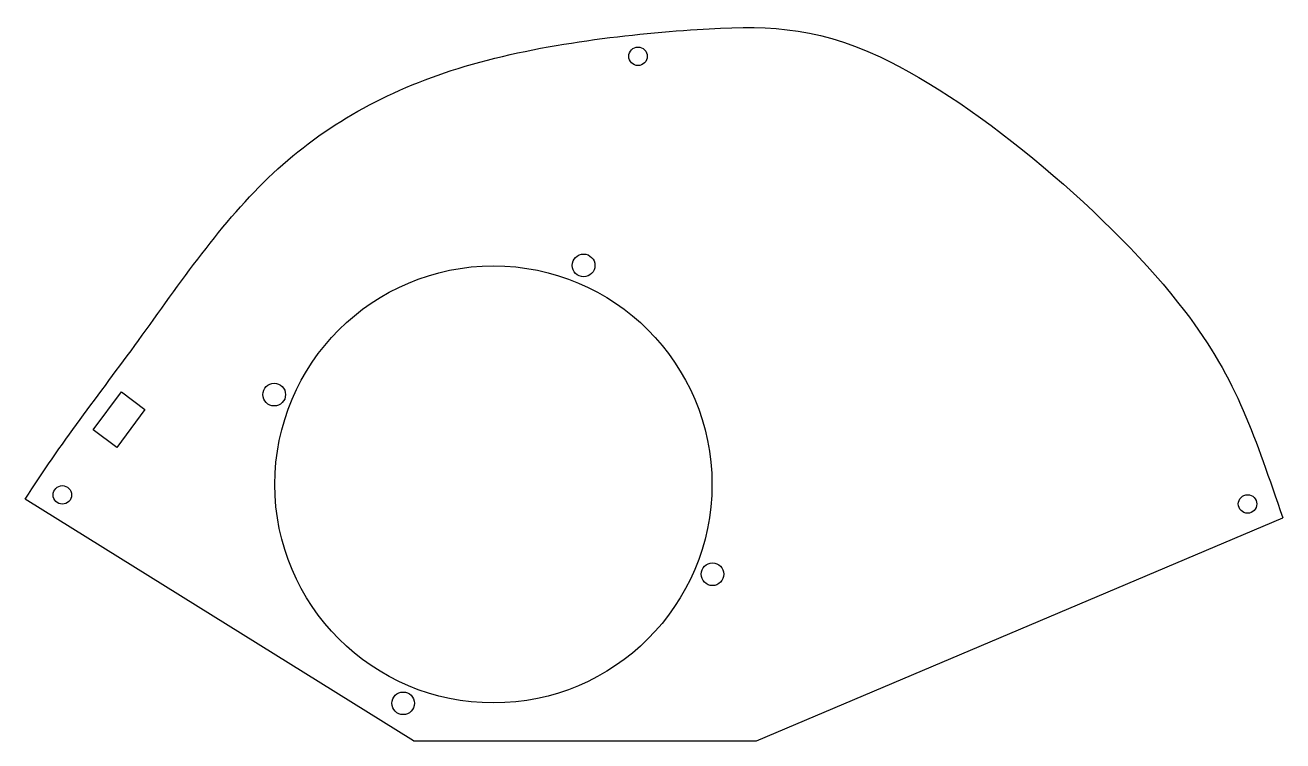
# Model space of a CAD drawing. Extents: x -119 to 101, y -61 to 65.
import ezdxf

# ---------------------------------------------------------------- set-up
doc = ezdxf.new("R2010")
doc.units = 0
doc.header["$MEASUREMENT"] = 0
doc.layers.add('MODELSKETCH_VISIBLE', color=7, linetype='CONTINUOUS')

msp = doc.modelspace()

# ---------------------------------------------------------------- linework, layer by layer
at = {"layer": 'MODELSKETCH_VISIBLE'}
for p, q in [((-106.93, -6.13), (-101.98, 0.47)), ((-101.98, 0.47), (-97.86, -2.62)), ((-97.86, -2.62), (-102.81, -9.22)), ((-102.81, -9.22), (-106.93, -6.13)), ((-50.9, -60.56), (-118.82, -18.3)), ((9.1, -60.56), (101.18, -21.55)), ((-50.9, -60.56), (9.1, -60.56))]:
    msp.add_line(p, q, dxfattribs=at)
for centre, radius in [((-11.61, 59.19), 1.62), ((-21.13, 22.61), 1.98), ((-36.91, -15.7), 38.23), ((-75.25, 0), 1.98), ((-112.31, -17.54), 1.62), ((95.01, -19.12), 1.62), ((1.42, -31.42), 1.98), ((-52.7, -54), 1.98)]:
    msp.add_circle(centre, radius, dxfattribs=at)
msp.add_open_spline([(-118.82, -18.3), (-112.73, -8.67), (-98.73, 9.06), (-77.24, 41.08), (-44.25, 59.56), (-0.39, 64.61), (32.04, 64.66), (89.51, 15.52), (96.29, -7.58), (101.18, -21.55)], degree=3, knots=[0, 0, 0, 0, 0.129979, 0.266422, 0.402155, 0.547086, 0.673733, 0.859028, 1, 1, 1, 1], dxfattribs=at)

doc.saveas('drawing.dxf')
